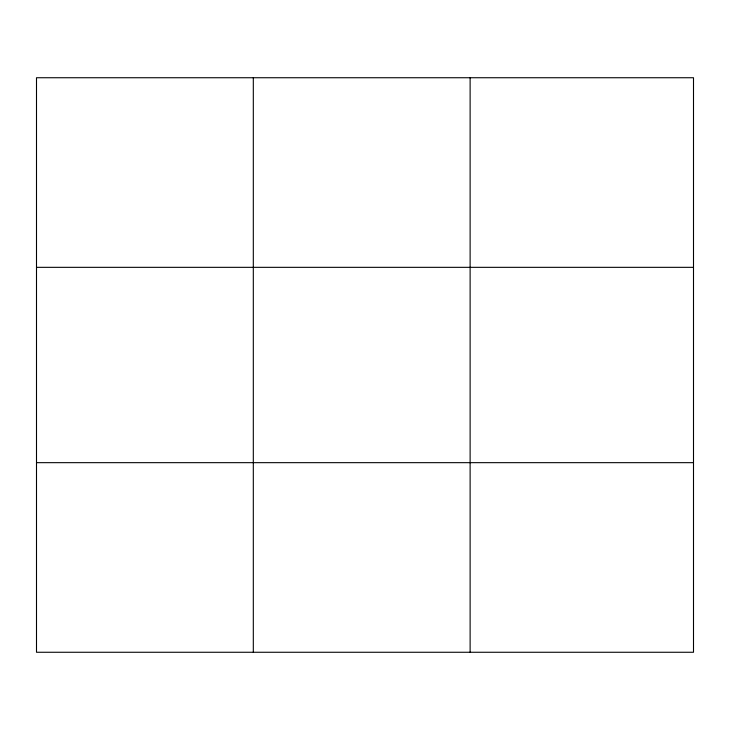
<?xml version="1.0" encoding="UTF-8"?>
<svg xmlns="http://www.w3.org/2000/svg" width="730" height="730" viewBox="0 0 730 730"><rect width="100%" height="100%" fill="white"/><g stroke="black" fill="none" stroke-linecap="round" stroke-linejoin="round"><path stroke-width="1.09" d="M253.31 77.736L253.31 652.264M470.12 77.736L470.12 652.264M36.5 267.335L693.5 267.335M36.5 462.665L693.5 462.665M693.5 614.341L693.5 652.264L36.5 652.264L36.5 77.736L693.5 77.736L693.5 614.341"/></g></svg>
